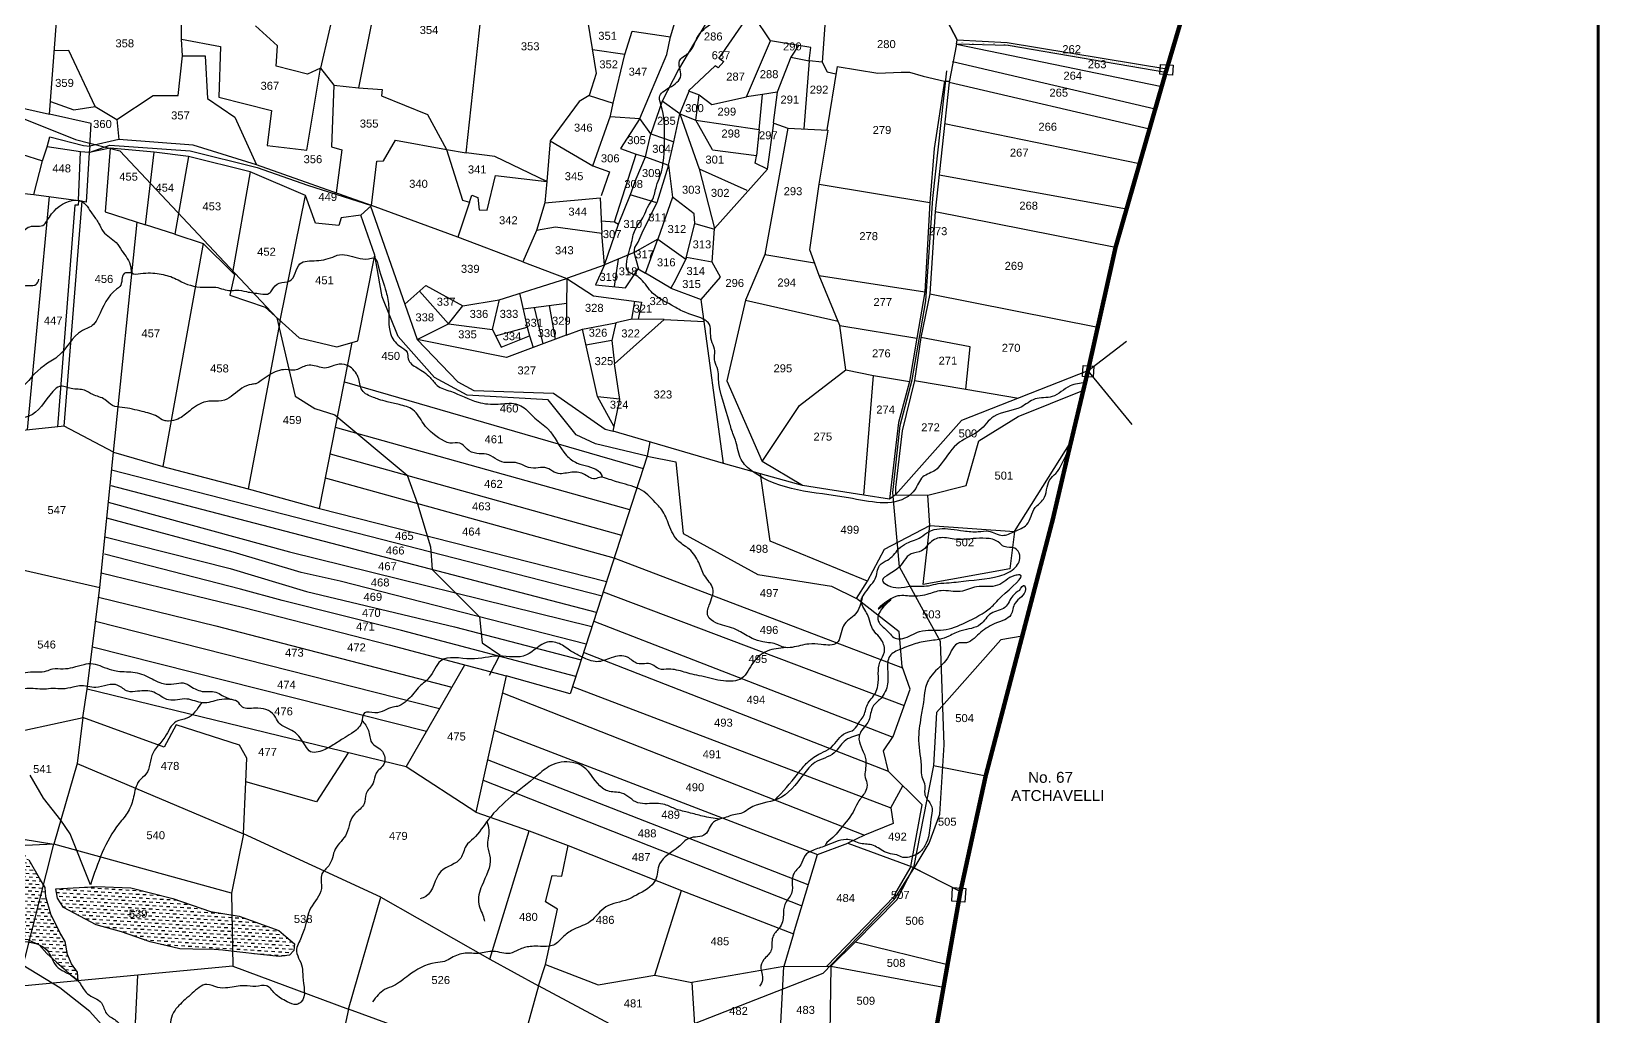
# Model space of a CAD drawing. Header units: millimetres. Extents: x 201998 to 206429, y 1598826 to 1606077.
# Drawn here: x 203587 to 206428, y 1601243 to 1603028 of the extents above; entities that cross this region are included whole.
import ezdxf

# ---------------------------------------------------------------- set-up
doc = ezdxf.new("R2010")
doc.units = ezdxf.units.MM
for name, color, linetype in [('PLOTS', 7, 'Continuous'), ('PLOTS NO', 7, 'Continuous'), ('ROADS', 1, 'Continuous'), ('STREAMS', 4, 'Continuous'), ('TANKS', 4, 'Continuous'), ('TEXT', 1, 'Continuous'), ('VILLAGE BOUNDARY STONES', 1, 'Continuous'), ('VILLAGE BOUNDRY', 5, 'Continuous')]:
    doc.layers.add(name, color=color, linetype=linetype)
doc.styles.get("Standard").update_dxf_attribs({"font": 'arial.ttf'})

msp = doc.modelspace()

# ---------------------------------------------------------------- hatches: boundary and pattern name
at = {"layer": 'TANKS'}
h = msp.add_hatch(dxfattribs=at)
h.set_pattern_fill('DASH', color=256, scale=1.9816, angle=-3.6104)
h.set_pattern_definition([(356.38964, (193844.571, 1595630.348), (6.67528, 5.8829062), [6.2915795, -6.2915795])])
h.paths.add_polyline_path([(203671.2, 1601308.3), (203670.3, 1601323.9), (203659.4, 1601338.8), (203652.2, 1601355.7), (203648, 1601379.6), (203638.3, 1601395.7), (203621.8, 1601428.7), (203612.7, 1601460.1), (203611.6, 1601477.2), (203601.3, 1601494), (203582.4, 1601526.9), (203565.3, 1601550.1), (203540.9, 1601561), (203503.1, 1601559.4), (203475.3, 1601548.9), (203433.2, 1601517), (203399.6, 1601475.7), (203383.5, 1601433.9), (203371.8, 1601403.5), (203365.8, 1601388), (203371.4, 1601383.9), (203375, 1601381.3), (203390.7, 1601390.7), (203406.8, 1601396.8), (203426.7, 1601399.9), (203455.4, 1601398), (203477.2, 1601391.8), (203512.8, 1601391.5), (203530.5, 1601385.5), (203535.3, 1601376.2), (203555.3, 1601380.7), (203580.7, 1601382.2), (203600.9, 1601373.4), (203614.8, 1601357.7), (203632.4, 1601342.1), (203646, 1601330), (203657.4, 1601319.1)])
h.paths.add_polyline_path([(203630.9, 1601474.7), (203704.8, 1601478.9), (203766.8, 1601476.3), (203842.7, 1601457.5), (203911.5, 1601434), (203963.3, 1601425.3), (204034.9, 1601399.5), (204047.6, 1601388.5), (204063.3, 1601375), (204062.3, 1601363.3), (204054.5, 1601354.4), (204035.9, 1601352.1), (204001.7, 1601355.9), (203958.9, 1601360.6), (203933.6, 1601363.4), (203918.1, 1601365.1), (203879.5, 1601365.7), (203855.4, 1601366.1), (203802.2, 1601378.9), (203750.1, 1601396.9), (203703.9, 1601409.8), (203644.8, 1601441.1), (203634.3, 1601457.9)])

# ---------------------------------------------------------------- linework, layer by layer
at = {"color": 5, "const_width": 5.6}
msp.add_lwpolyline([(202000.9, 1605698.7), (206425.5, 1605698.7), (206425.5, 1598829.6), (202000.9, 1598829.6)], close=True, dxfattribs=at)
at = {"layer": 'PLOTS'}
for points in [[(205264.4, 1603012.7), (205246, 1603046.9), (205249.9, 1603163.8), (205300.4, 1603289.5), (205316.7, 1603362.1), (205350.4, 1603472.2), (205387.3, 1603542.5), (205487.5, 1603666.7), (205525.4, 1603779.2), (205571.4, 1603886.8), (205615, 1603988.9), (205695.4, 1604121), (205719.7, 1604169.5), (205727.2, 1604228.6), (205704.4, 1604235.2), (205708.8, 1604265.3), (205721.8, 1604263.4), (205739.8, 1604365.5)], [(204171.2, 1603222.9), (204110.3, 1602961.1), (204087.1, 1602950.5), (204030.1, 1602964.8), (204032.9, 1603001.8), (203992.5, 1603038)], [(204235.5, 1603206.1), (204179.4, 1602925.6)], [(204572.5, 1603170.6), (204604.3, 1603161.4), (204680.1, 1603139.3), (204725.8, 1603124.2), (204770.7, 1603109.7), (204818.7, 1603098.7), (204869.4, 1603082.6), (204913.4, 1603071), (204922.3, 1603090.9), (205028, 1603073), (205047.8, 1603071.4), (205099.7, 1603051), (205246, 1603046.9), (205264.4, 1603012.7), (205354.5, 1603007.9), (205644.1, 1602960.4)], [(204110.3, 1602961.1), (204135, 1602930.6), (204179.4, 1602925.6), (204222.1, 1602922.4), (204221.3, 1602911.1), (204304.2, 1602877.4), (204339.1, 1602813.8), (204374.3, 1602807.8), (204413.8, 1603169.6)], [(204576.2, 1603160.4), (204610.3, 1602951.7), (204597.4, 1602912.1), (204579, 1602901), (204526.7, 1602829.5), (204520.5, 1602756), (204426.7, 1602801.6), (204374.3, 1602807.8)], [(203741.8, 1602868.4), (203807.4, 1602911.7), (203852.8, 1602911.6), (203860.4, 1602983.8), (203858.5, 1603014.1), (203858.3, 1603072.4), (203662.2, 1603119.9), (203651.8, 1603040.5), (203632.5, 1603045)], [(203364.9, 1603062.7), (203391.8, 1602990.7), (203447.6, 1602934.3), (203492.5, 1602906.1), (203619.5, 1602878), (203632.5, 1603045), (203586.3, 1603097.4), (203498.4, 1603112.1), (203485.9, 1603065.4), (203423.7, 1603062.9), (203391.8, 1602990.7)], [(204834, 1603086), (204776.8, 1602988.4), (204759.5, 1602959), (204729.9, 1602901.3), (204709, 1602842.6), (204689.3, 1602870.4), (204654.3, 1602815.7), (204682.8, 1602805.4), (204699.4, 1602801), (204709, 1602842.6), (204734, 1602833.7), (204750.6, 1602827.7), (204761.8, 1602878.7), (204729.9, 1602901.3)], [(204662, 1602986.2), (204675.5, 1603028.6), (204745, 1603018), (204769, 1603099.2)], [(204890.3, 1603063.6), (204832.5, 1602979.3), (204841.4, 1602973.2), (204831.3, 1602962.1), (204825.4, 1602965.3), (204777.1, 1602920.4), (204796.8, 1602912.9), (204819.9, 1602895.6), (204882.5, 1602909.6), (204926, 1603010.9)], [(205026, 1603064.6), (205019.7, 1602972), (204996.1, 1602974.9), (204999, 1602998.5), (204926, 1603010.9), (204895.3, 1603056.9), (204896.7, 1603061.9)], [(203858.5, 1603014.1), (203929.2, 1603000.3), (203926.2, 1602908.5), (204021.8, 1602884.7), (204013.9, 1602821.2)], [(204635.5, 1602873.6), (204689.3, 1602870.4), (204738, 1602985.8), (204745, 1603018)], [(204976.8, 1603002.3), (204962.5, 1602981.1), (204996.1, 1602974.9)], [(205263, 1603004.8), (205249.8, 1602936), (205224, 1602701.8), (205214.7, 1602552.6), (205198.1, 1602473.2), (205186.6, 1602395.7), (205164.7, 1602304.7), (205152.7, 1602201.6), (205152.7, 1602188.3), (205211, 1602187.7), (205280.4, 1602205.1), (205303.2, 1602286), (205374.4, 1602330.1), (205491.6, 1602377.6)], [(205642.1, 1602953.6), (205356.4, 1603002.5), (205263, 1603004.8), (205264.4, 1603012.7)], [(205263, 1603004.8), (205634.7, 1602928.1)], [(203702.2, 1602892), (203654.6, 1602993.6), (203628.5, 1602993)], [(203860.4, 1602983.8), (203901.3, 1602983.9), (203906, 1602906.4), (203955.5, 1602872.5), (203994.5, 1602786)], [(204597.4, 1602912.1), (204640.7, 1602898), (204662, 1602986.2), (204603.4, 1602994.3)], [(204962.5, 1602981.1), (204937.8, 1602917.7), (204911.7, 1602913.7), (204882.5, 1602909.6)], [(204996.1, 1602974.9), (204986.2, 1602851.4)], [(205019.7, 1602972), (205028.5, 1602954.5), (205044.5, 1602950.8)], [(205623, 1602887.2), (205255.8, 1602972.7)], [(203288.6, 1602945.8), (203368.5, 1602919.8), (203422.7, 1602877.9), (203491.9, 1602829.8), (203606.9, 1602793.2), (203615, 1602818.7), (203620.3, 1602836.8), (203680.9, 1602821.2), (203692.5, 1602820.2), (203691.5, 1602808.6), (203675.4, 1602810), (203615, 1602818.7)], [(204013.9, 1602821.2), (204085.6, 1602812.9), (204110.3, 1602961.1)], [(205046.5, 1602964.3), (205027.7, 1602849.4)], [(205046.5, 1602964.3), (205120.6, 1602952.1), (205162.5, 1602953.9), (205177.7, 1602954.3), (205202.8, 1602947), (205241.1, 1602937.8), (205250.1, 1602937.5)], [(204135, 1602930.6), (204130.4, 1602819.1), (204149.3, 1602813.4), (204138.8, 1602735.4)], [(204761.8, 1602878.7), (204778.7, 1602919.8)], [(204937.8, 1602917.7), (204930.5, 1602862.3)], [(205241.1, 1602937.8), (205222.4, 1602816.1), (205214.6, 1602718)], [(205249.8, 1602936), (205612.7, 1602851.4)], [(203621.3, 1602901), (203663.6, 1602885.7), (203702.2, 1602892), (203741.8, 1602868.4), (203745.1, 1602832.4)], [(204526.7, 1602829.5), (204603.8, 1602784.2), (204636, 1602874.9), (204640.7, 1602898)], [(204761.8, 1602878.7), (204790.6, 1602866.9), (204796.8, 1602912.9)], [(204905.1, 1602850.4), (204911.7, 1602913.7)], [(203692.8, 1602820.3), (203695.1, 1602861.4), (203619.5, 1602878)], [(204761.8, 1602878.7), (204796.6, 1602779.2), (204824.5, 1602671)], [(204790.6, 1602866.9), (204905.1, 1602850.4)], [(204820.6, 1602813.6), (204790.6, 1602866.9)], [(204984, 1602205.5), (204907.7, 1602226.8), (204840.9, 1602245.5), (204800.1, 1602542.1), (204835.2, 1602582.7), (204820.2, 1602610.2), (204824.5, 1602671), (204920.2, 1602778.1), (204931.7, 1602861.9), (204957.5, 1602852.8), (205030, 1602849.3), (205013.8, 1602751.2)], [(205241.5, 1602861.2), (205594.7, 1602788.5)], [(204108.7, 1602163.6), (204167.7, 1602464.3), (204178.2, 1602467.5), (204209, 1602622.3), (204183.7, 1602695.1), (204202.8, 1602712.8), (203994.5, 1602786), (203879.7, 1602821.7), (203745.1, 1602832.4), (203692.5, 1602820.2)], [(204202.8, 1602712.8), (204212.7, 1602793.1), (204224.6, 1602793.7), (204246.7, 1602830.8), (204339.1, 1602813.8)], [(204905.3, 1602850.4), (204900.5, 1602803.2)], [(204957.5, 1602852.8), (204915.8, 1602623.7), (205005.9, 1602608.9)], [(203591, 1602732.5), (203672, 1602721.5), (203675.4, 1602810)], [(203691.5, 1602808.6), (203686.1, 1602718.8), (203671.3, 1602721.6)], [(203691.5, 1602808.6), (203729.1, 1602821.9), (203874.3, 1602811.4), (203995.6, 1602781.4), (204086.8, 1602749.3), (204202.8, 1602712.8)], [(204183.7, 1602695.1), (204148, 1602690.2), (204143.9, 1602676.5), (204101.2, 1602680.6), (204083.2, 1602730.7), (203983.3, 1602773.7), (203871.3, 1602801.6), (203809.1, 1602809), (203729.6, 1602816.4), (203691.5, 1602808.6)], [(203729.6, 1602816.4), (203720.4, 1602700.8), (203793.2, 1602677.8), (203809.1, 1602809)], [(203871.3, 1602801.6), (203846.9, 1602660.5), (203793.2, 1602677.8)], [(204339.1, 1602813.8), (204367.8, 1602722.1), (204380.3, 1602718.4), (204359.6, 1602655.2), (204202.8, 1602712.8)], [(204619.1, 1602684.6), (204643.5, 1602682.9), (204682.8, 1602805.4)], [(204643.5, 1602682.9), (204650.6, 1602678.5), (204672.1, 1602732.7), (204682.6, 1602760.6), (204699.4, 1602801)], [(204699.4, 1602801), (204740.9, 1602785.4), (204750.6, 1602827.7)], [(204820.6, 1602813.6), (204900.5, 1602803.2)], [(204920.2, 1602778.1), (204898.1, 1602789.3), (204900.9, 1602805.2)], [(204898.4, 1602803.5), (204898.4, 1602803.2)], [(203463, 1602716.1), (203476.6, 1602717.3), (203544.4, 1602737.2), (203591, 1602732.5), (203606.9, 1602793.2)], [(203983.3, 1602773.7), (203951.1, 1602591.5), (203897.9, 1602644)], [(204603.8, 1602784.2), (204634.4, 1602773.4), (204619, 1602729.9)], [(204740.9, 1602785.4), (204719.8, 1602717.2), (204671.9, 1602732.1)], [(204740.9, 1602785.4), (204748.1, 1602727.6), (204721.9, 1602651.8), (204772.7, 1602615.3), (204788.7, 1602679.9), (204787.8, 1602697.4), (204748.1, 1602727.6)], [(204796.6, 1602779.2), (204882.9, 1602740.4)], [(204520.5, 1602756), (204517.3, 1602717.5), (204502.2, 1602667.1), (204477.2, 1602610.6), (204359.6, 1602655.2)], [(204380.3, 1602718.4), (204384.7, 1602731.2), (204395.8, 1602727.3), (204397.8, 1602704.8), (204412.6, 1602704), (204427.9, 1602766.8), (204520.5, 1602756)], [(205014.4, 1602585.6), (204997.3, 1602632.1), (205013.9, 1602751.1), (205214.6, 1602718), (205205.6, 1602556)], [(205231.3, 1602768.1), (205571.1, 1602706.3)], [(203579.9, 1602306), (203619.6, 1602728.6)], [(203672, 1602721.5), (203671.3, 1602713), (203665.5, 1602712.9), (203634, 1602311.7)], [(203646, 1602313), (203678.7, 1602720.2)], [(204037.3, 1602504.1), (204083.2, 1602730.7)], [(204517.3, 1602717.5), (204617.1, 1602726.2), (204620.2, 1602662.1)], [(204745.1, 1602563.1), (204699.5, 1602590.1), (204721.9, 1602651.8), (204678.8, 1602627.4), (204679.9, 1602636.4), (204686.1, 1602646.3), (204693.3, 1602663.2), (204719.8, 1602717.2)], [(204200.9, 1602711.1), (204263.4, 1602533.6), (204285.5, 1602469.7), (204359.1, 1602393.2), (204388.3, 1602377.7), (204532.7, 1602372.4), (204626.2, 1602307.7), (204640.6, 1602303.5)], [(205224, 1602701.8), (205551.2, 1602636.9)], [(203735.3, 1602266), (203778.2, 1602682.5)], [(203846.9, 1602660.5), (203897.9, 1602644), (203824.7, 1602239.7)], [(204477.2, 1602610.6), (204556.6, 1602580.5), (204558.8, 1602581.4), (204625.2, 1602604.9), (204620.2, 1602662.1), (204536.1, 1602673.3), (204502.2, 1602667.1)], [(204678.8, 1602627.4), (204625.2, 1602604.9), (204650.6, 1602678.5)], [(204788.7, 1602679.9), (204824.4, 1602669.5)], [(204702.2, 1602258.3), (204608.6, 1602280.7), (204573.6, 1602297.3), (204522.9, 1602360.5), (204376.3, 1602369.1), (204316.9, 1602400.9), (204251.3, 1602475.2), (204222.1, 1602547.2), (204217.9, 1602570.9), (204209, 1602622.3)], [(204625.2, 1602604.9), (204608.6, 1602569.1), (204663.1, 1602563.4), (204686.2, 1602597.8), (204699.5, 1602590.1)], [(204650.2, 1602615.4), (204642.4, 1602565.6)], [(204687.3, 1602597.2), (204678.8, 1602627.4)], [(204820.2, 1602610.2), (204773.5, 1602618.4), (204753.8, 1602577.8), (204745.1, 1602563.1), (204800.1, 1602542.1)], [(204916.1, 1602625.2), (204880.8, 1602541.2), (205048.5, 1602502.8)], [(203951.1, 1602591.5), (203954.5, 1602587.5), (203946.1, 1602550.1), (204010.2, 1602528.7), (204071.7, 1602472.8), (204139.9, 1602456.7), (204167.7, 1602464.3)], [(204263.4, 1602533.6), (204301.5, 1602567.9), (204368.4, 1602530.7), (204434, 1602541.8), (204556.6, 1602580.5)], [(204556.6, 1602580.5), (204555.4, 1602477.8), (204585, 1602488.6)], [(204556.6, 1602580.5), (204605.3, 1602549.1), (204691.9, 1602537.3), (204686.4, 1602506.4)], [(205051.5, 1602495.4), (205014.4, 1602585.6), (205205.6, 1602556), (205190.8, 1602472.2)], [(204289.9, 1602557.5), (204342.5, 1602498.5)], [(204471.2, 1602553.6), (204485.3, 1602492.4)], [(205214.7, 1602552.6), (205518.9, 1602492.2)], [(204285.5, 1602469.7), (204342.5, 1602498.5), (204368.4, 1602530.7)], [(204342.5, 1602498.5), (204422.4, 1602487.7), (204435.1, 1602542.2)], [(204477.7, 1602525.3), (204556.6, 1602535.9)], [(204497.7, 1602528), (204513.7, 1602462.2)], [(204524.9, 1602531.6), (204535.9, 1602470.5)], [(204674.8, 1602506.5), (204680.1, 1602538.9)], [(204880.8, 1602541.2), (204847.1, 1602395.1), (204910.9, 1602248.9)], [(204037.3, 1602504.1), (203979.7, 1602199.5)], [(204427.8, 1602476.5), (204485.3, 1602492.4), (204489.3, 1602476.2)], [(204612.7, 1602366.3), (204585, 1602488.6), (204645.5, 1602499.8)], [(204733.3, 1602505.9), (204674.8, 1602506.5), (204645.5, 1602499.8), (204638.7, 1602467.8), (204643.5, 1602425.5)], [(204840.9, 1602245.5), (204640.6, 1602303.5), (204652.9, 1602361.2), (204643.5, 1602425.5), (204733.3, 1602505.9), (204805.6, 1602502.2)], [(205062.3, 1602415.1), (205051.5, 1602495.4), (205190.8, 1602472.2), (205177.9, 1602393.6)], [(204422.4, 1602487.7), (204437.8, 1602455.8), (204489.3, 1602476.2), (204496.1, 1602455.6), (204447.5, 1602437.5), (204285.5, 1602469.7)], [(204555.4, 1602477.8), (204496.1, 1602455.6)], [(204638.7, 1602467.8), (204591.5, 1602459.7)], [(205279.8, 1602379.8), (205287.6, 1602456.6), (205198.1, 1602473.2)], [(205141.7, 1602180.4), (205094.8, 1602187.8), (204984, 1602205.5), (204910.9, 1602248.9), (204978.2, 1602350.5), (205062.3, 1602415.1), (205112.6, 1602404.7), (205177.9, 1602393.6), (205157.6, 1602319.7), (205141.7, 1602180.4)], [(205094.8, 1602187.8), (205112.6, 1602404.7)], [(205501.1, 1602412.9), (205272, 1602322.9), (205152.7, 1602188.3)], [(204153.8, 1602393.1), (204695.1, 1602236.3)], [(205186.6, 1602395.7), (205279.8, 1602379.8), (205375.3, 1602363.5)], [(204392.2, 1601613.4), (204265.5, 1601695.5), (203687.6, 1601836.3), (203710.5, 1602020.4), (203735.3, 1602266), (203646, 1602313), (203314.1, 1602277.8), (203130.3, 1602301), (203158.1, 1602365.7), (203102.9, 1602358.1), (203099.8, 1602341.2), (202745.3, 1602371.7), (202665.7, 1602363.7), (202571.9, 1602268.6), (202561.7, 1602227.7), (202631.4, 1602113.3), (202621.4, 1601990.2), (202563, 1601989.3)], [(204642.4, 1602311.9), (204612.7, 1602366.3), (204652.8, 1602362.2)], [(204670.8, 1602161.3), (204137.6, 1602310.6)], [(203735.3, 1602266), (203824.7, 1602239.7), (203979.7, 1602199.5), (204108.7, 1602163.6), (204628.8, 1602031.5)], [(204128.2, 1602262.9), (204656, 1602115.4)], [(204707.3, 1602284.2), (204702.2, 1602258.3), (204754.3, 1602248.4), (204767.7, 1602118.3), (204902.8, 1602044.3), (205036.7, 1602022.8), (205081.8, 1602000.8), (205101.7, 1602032.3), (204925.2, 1602104.4), (204907.7, 1602226.8)], [(205214.4, 1602133.2), (205368.2, 1602122.1), (205470.6, 1602285.2)], [(203732.1, 1602233.9), (204620.7, 1602005.6)], [(204702.2, 1602258.3), (204563, 1601827.7), (204447, 1601860.6), (204392.2, 1601613.4), (204488.6, 1601579.7), (204559.5, 1601553.1), (204764.9, 1601471.7), (204967.4, 1601393.3), (205011, 1601536.7), (205065.8, 1601557.8), (205182.4, 1601514.6), (205270.1, 1601469.7)], [(204610.6, 1601975.2), (203731, 1602205)], [(204642.4, 1602073.5), (204119.6, 1602218.8)], [(205101.7, 1602032.3), (205132.3, 1602089.8), (205214.4, 1602133.2), (205211, 1602187.7)], [(205152.7, 1602188.3), (205141.7, 1602180.4)], [(203726.1, 1602175), (204054.4, 1602085.3), (204602.4, 1601949.8)], [(204592.1, 1601918), (204146.1, 1602031.8), (204075.7, 1602047.5), (203952.6, 1602084.6), (203723.2, 1602146.1)], [(205368.2, 1602122.1), (205359.4, 1602054.7), (205202.6, 1602026.1), (205214.4, 1602133.2)], [(203719.8, 1602112.4), (203947.1, 1602054.9), (204085.3, 1602013.3), (204353.6, 1601949.5), (204583, 1601889.8)], [(204573.3, 1601859.6), (204257.2, 1601942.6), (204041, 1601997), (203965.4, 1602017.8), (203719.1, 1602081)], [(205165.6, 1601874.7), (204642.4, 1602073.5)], [(203533.5, 1602061.3), (203710.5, 1602020.4)], [(203713.2, 1602047.3), (203971.5, 1601984.4), (204235.2, 1601916.5), (204447, 1601860.6)], [(204622.8, 1602012.9), (205168.2, 1601806.6)], [(203708.4, 1602003.3), (203920.8, 1601951.1), (204348.8, 1601840.2)], [(205270.1, 1601469.7), (205180.5, 1601515.3), (205200.7, 1601626.9), (205139.6, 1601687.1), (205130.9, 1601725), (205148.4, 1601750.6), (205178.9, 1601836.5), (205164.7, 1601877.4), (205158.8, 1601940.1), (205081.8, 1602000.8)], [(204326.3, 1601801), (203702.9, 1601958.9)], [(204605.6, 1601959.6), (205147.7, 1601749.6)], [(205382, 1601932.3), (205343.3, 1601926), (205226.5, 1601794), (205221.3, 1601698), (205185.3, 1601513.2)], [(203697.2, 1601913), (204302.7, 1601760.1)], [(205139.6, 1601687.1), (204587.2, 1601902.7)], [(204265.5, 1601695.5), (204372, 1601880.4)], [(204160.9, 1601720.9), (204103.3, 1601632.2), (203975.3, 1601668.5), (203977.1, 1601711.6), (203963.7, 1601734.8), (203849, 1601771.9), (203827.5, 1601731.2), (203679.9, 1601784.9), (203687.6, 1601836.3)], [(204567.3, 1601841.2), (205143.9, 1601621.5), (205148.2, 1601592.9), (205096.1, 1601572)], [(204440.1, 1601829.7), (205096.1, 1601572), (205065.8, 1601557.8)], [(203679.9, 1601784.9), (203669.9, 1601702), (203627.5, 1601555.5), (203458.2, 1601548.1), (203512.1, 1601574.4), (203627.5, 1601555.5)], [(203476.8, 1601758.9), (203518.8, 1601750.2), (203680.6, 1601785.1)], [(204425.2, 1601762.4), (205011, 1601536.7)], [(203669.9, 1601702), (203971, 1601574.3), (203975.3, 1601668.5)], [(204994.4, 1601482), (204413.3, 1601708.6)], [(205221.3, 1601698), (205315.9, 1601679.7)], [(204405.2, 1601671.9), (204982.8, 1601443.9)], [(205143.9, 1601621.5), (205165.6, 1601661.5)], [(204220, 1601459.4), (204417.3, 1601347.6), (204488.6, 1601579.7)], [(203951.5, 1601334.5), (203562.1, 1601298.1), (203627.5, 1601555.5)], [(203971, 1601574.3), (203949.3, 1601467.2), (203627.5, 1601555.5)], [(203949.3, 1601467.2), (203951.5, 1601334.5), (204161.2, 1601256.8), (204220, 1601459.4), (203971, 1601574.3)], [(204417.3, 1601347.6), (204505.7, 1601299.3), (204518.2, 1601337.7), (204540.1, 1601437.7), (204518.5, 1601451), (204530.3, 1601498.8), (204547.9, 1601497.8), (204559.5, 1601553.1)], [(205180.5, 1601515.3), (205153.2, 1601468.5), (205150, 1601461.1), (205028.3, 1601334.6)], [(205079.2, 1601378.4), (205154.9, 1601454.6), (205185.3, 1601513.2)], [(204518.2, 1601337.7), (204613.5, 1601300.6), (204716.2, 1601318.6), (204764.9, 1601471.7)], [(204967.4, 1601393.3), (204950.1, 1601333.8), (205035.4, 1601334.7), (205239.5, 1601296.8)], [(205246.7, 1601337.3), (205079.2, 1601378.4), (205035.4, 1601334.7)], [(204950.1, 1601333.8), (204783.2, 1601304.9)], [(204941.7, 1601174.1), (204950.1, 1601333.8)], [(205035.4, 1601334.7), (205033.1, 1601172.7), (205018.2, 1601013.7), (205187.4, 1600989.8)], [(203778.9, 1601318.3), (203760.1, 1600932.8)], [(204505.7, 1601299.3), (204463.5, 1601146.4), (204161.2, 1601256.8)], [(204716.2, 1601318.6), (204783.2, 1601304.9), (204791.4, 1601181.2), (204722.5, 1601183.1), (204505.7, 1601299.3)], [(204161.2, 1601256.8), (204121.8, 1601074.1), (204405.6, 1600984.9), (204434.6, 1601070.9), (204440.5, 1601072.4), (204463.5, 1601146.4)]]:
    msp.add_lwpolyline(points, dxfattribs=at)
at = {"layer": 'ROADS'}
for points in [[(203408, 1603331.1), (203393.2, 1603205.1), (203384.8, 1603142.8), (203358.1, 1603084.6), (203395.5, 1602999.1), (203516.8, 1602891.7), (203666.5, 1602832.3), (203747, 1602811.3), (204031.6, 1602509.2), (204064.9, 1602366.9), (204100.3, 1602344.7), (204136.5, 1602333.6), (204267.5, 1602224), (204286.5, 1602172.4), (204310.1, 1602094), (204312.7, 1602053), (204398.6, 1601967.4), (204403.5, 1601920.6), (204435.3, 1601898.6), (204416, 1601861.3)], [(204788.1, 1601231.1), (205021.4, 1601322.3), (205150.1, 1601455.4), (205189.7, 1601518.3), (205213.7, 1601557.2), (205232.5, 1601610), (205240.4, 1601735.5), (205234.2, 1601923), (205199.8, 1601984.9), (205159.6, 1602058.2), (205147.6, 1602192.7), (205161.1, 1602313.9), (205182.6, 1602396.5), (205207.6, 1602539.6), (205220.3, 1602725.3), (205245.5, 1602956.7)], [(203802.1, 1601130.7), (203692.5, 1601252.7), (203638.4, 1601295.5), (203571.8, 1601336), (203530.8, 1601363.5), (203504.3, 1601379.2), (203387.3, 1601483.8), (203327.7, 1601542.7), (203222.2, 1601665.7), (203076.3, 1601822.3), (203023.7, 1601889.3), (202977.2, 1601920), (202908.7, 1601958), (202879.7, 1601987.6), (202853.6, 1602017.8), (202797.2, 1602071.7), (202756.8, 1602098.6), (202748.8, 1602111.2), (202685.3, 1602332.5)], [(203693.6, 1601482.3), (203657.2, 1601574.3), (203640.1, 1601599), (203608.8, 1601638.8), (203584.5, 1601680.6)]]:
    msp.add_lwpolyline(points, dxfattribs=at)
at = {"layer": 'ROADS', "const_width": 0.1}
msp.add_lwpolyline([(205258.3, 1603007.7), (205353.3, 1603004.7), (205498, 1602980.7), (205643, 1602956.8)], dxfattribs=at)
at = {"layer": 'STREAMS'}
for points in [[(205496.1, 1602391.8), (205468.9, 1602385.7), (205436.4, 1602366.4), (205405.4, 1602362.1), (205379.9, 1602347.5), (205330.7, 1602330.6), (205304.3, 1602304.9), (205268.4, 1602283.7), (205235.2, 1602244.4), (205224.9, 1602233.4), (205202, 1602220.8), (205187, 1602197), (205175.2, 1602185.7), (205067.4, 1602182.9), (204893.4, 1602230.8), (204872.7, 1602252.3), (204863.3, 1602284.8), (204854.8, 1602308), (204851.7, 1602319.6), (204831.7, 1602400.6), (204830.4, 1602415), (204824.9, 1602430.5), (204824.5, 1602452.4), (204818.8, 1602468.1), (204813.1, 1602500.4), (204805, 1602506.3), (204762.4, 1602523), (204751.7, 1602529.3), (204712.4, 1602553.9), (204690.9, 1602579.2), (204679.1, 1602587.1), (204671.5, 1602590.2), (204673.3, 1602641.6), (204680.7, 1602668.6), (204696.6, 1602693.7), (204703.3, 1602709.2), (204712.6, 1602724.2), (204719.3, 1602747.8), (204725.7, 1602765.1), (204734, 1602833.7), (204727.5, 1602894.7), (204724.8, 1602908.7), (204742.6, 1602926.1), (204763.5, 1602947.9), (204760.9, 1602974.7), (204776.8, 1602988.4), (204798.1, 1603024.7), (204827.1, 1603051.3), (204834, 1603070.7), (204855.4, 1603131.8), (204882.6, 1603182.1), (204923.6, 1603242.8), (204930.1, 1603255.8), (204976.9, 1603299.4), (205010.6, 1603306.8), (205052.6, 1603305.4), (205087, 1603301.9), (205145.2, 1603314), (205168.8, 1603330.4), (205206.8, 1603362.3), (205222.2, 1603380.8), (205232.8, 1603427), (205244.1, 1603447.6), (205252.7, 1603470), (205262.4, 1603479.4), (205266.3, 1603498), (205281.7, 1603546.4), (205310.9, 1603576.5), (205335.7, 1603625.3), (205344.3, 1603653.8), (205365, 1603686.4), (205376.7, 1603719.3), (205391.1, 1603743.9), (205394.9, 1603763.1), (205408.9, 1603806.1), (205407.7, 1603822.3), (205414.8, 1603839), (205409.5, 1603876), (205406.6, 1603893.6), (205412.4, 1603905.9), (205423.1, 1603935.9), (205440, 1603952.8), (205460.9, 1603986.4), (205495.3, 1604054.1), (205507.8, 1604067.7), (205524.3, 1604105.4), (205549.5, 1604128.8), (205562.6, 1604167.2), (205584.1, 1604190.2), (205594.7, 1604220.1), (205614.3, 1604270.7)], [(202807.8, 1602502.8), (202826.5, 1602498.6), (202846.6, 1602502.1), (202869, 1602496.3), (202892.9, 1602498.9), (202911.6, 1602495.2), (202925.2, 1602496.9), (202958.4, 1602517.6), (202980.8, 1602520.7), (203000.6, 1602524.9), (203019.2, 1602535.4), (203035.2, 1602541.6), (203052.9, 1602559.2), (203065.6, 1602563.5), (203085.3, 1602566.8), (203123.2, 1602565.9), (203159.6, 1602596.1), (203168.2, 1602631), (203173.8, 1602655.7), (203192.3, 1602668.8), (203206, 1602671.4), (203229.8, 1602663.6), (203248.2, 1602663.8), (203268.3, 1602657), (203280.3, 1602652.1), (203295.6, 1602650.6), (203316.1, 1602648.5), (203357.2, 1602637.8), (203361.4, 1602625.9), (203376, 1602610.1), (203406.6, 1602611.8), (203421.1, 1602608.1), (203439.9, 1602611.8), (203445.7, 1602610.7), (203486.1, 1602619.9), (203504.9, 1602631), (203537.9, 1602638.5), (203558.5, 1602657.4), (203573.4, 1602668), (203583.8, 1602674.2), (203610.1, 1602678.1), (203615.6, 1602685.8), (203655.6, 1602720.2), (203676, 1602720.7), (203696.9, 1602697.4), (203708.6, 1602680.7), (203716.8, 1602665.2), (203740.3, 1602645.4), (203750.7, 1602630.7), (203766.7, 1602600.7), (203768.8, 1602590.4), (203784.7, 1602589.3), (203818.5, 1602588.7), (203845.8, 1602581), (203858.9, 1602574.2), (203903.9, 1602564.4), (203921.1, 1602564.4), (203948, 1602558.4), (203957.6, 1602559.4), (203976.6, 1602556.5), (204001.7, 1602552.6), (204017.8, 1602553.7), (204023, 1602559.9), (204035.6, 1602572.1), (204055, 1602575.9), (204073.2, 1602606.7), (204103.1, 1602612.7), (204136.6, 1602620.7), (204140.6, 1602622.3), (204177.6, 1602617.7), (204197.3, 1602616.1), (204208, 1602617.4), (204215.9, 1602600.7), (204229.5, 1602556.2), (204234.1, 1602527.7), (204237.5, 1602480.6), (204253.7, 1602458.1), (204267.4, 1602446.7), (204269.4, 1602434.7), (204285.6, 1602418.5), (204309.2, 1602401), (204321.9, 1602386.6), (204346.1, 1602376), (204396, 1602356.4), (204432.4, 1602352.7), (204464.4, 1602353.2), (204476.3, 1602348.1), (204499.1, 1602327.3), (204522.7, 1602308), (204556.2, 1602260), (204575.4, 1602246.1), (204613.7, 1602231.7), (204621.1, 1602220.2), (204621.1, 1602219.6)], [(205092.1, 1602002.7), (205080.2, 1601972.8), (205058, 1601951), (205046.3, 1601920.1), (205018, 1601917.3), (204995.2, 1601918.2), (204965.2, 1601912.2), (204950.1, 1601912.4), (204939.1, 1601917), (204912.3, 1601922), (204892.6, 1601928.5), (204868.8, 1601941.7), (204859.4, 1601946.3), (204826.8, 1601956.7), (204812.7, 1601968.7), (204814.9, 1601988.8), (204821.3, 1602018.8), (204806.5, 1602042.1), (204795.9, 1602065.8), (204778.7, 1602089.9), (204759.9, 1602103.8), (204741.9, 1602134.2), (204728.9, 1602161.3), (204720.5, 1602171.1), (204692.2, 1602196.8), (204653.3, 1602210.3), (204627.2, 1602218.7), (204618.4, 1602220.3), (204608.1, 1602217.6), (204596.9, 1602220.6), (204586.4, 1602226.6), (204575.9, 1602229.4), (204550, 1602226.9), (204544.7, 1602226.4), (204517.2, 1602237.8), (204501, 1602236.7), (204482.8, 1602239.8), (204467.7, 1602246.1), (204451.7, 1602246.8), (204443.2, 1602247.1), (204411.3, 1602262.2), (204393.8, 1602263.3), (204376.1, 1602271.4), (204363.2, 1602282.2), (204345, 1602282.1), (204335.4, 1602285.5), (204297.3, 1602317.4), (204288.3, 1602331.1), (204278.1, 1602342.4), (204253.3, 1602351.9), (204231.2, 1602357.2), (204216.2, 1602361.4), (204206.8, 1602364.8), (204194.9, 1602370.1), (204185.8, 1602378), (204182, 1602389.8), (204178.8, 1602401.1), (204175.8, 1602407.6), (204154.1, 1602424.4), (204134.9, 1602422.8), (204121.2, 1602418.3), (204096.1, 1602422.9), (204083.5, 1602422), (204064, 1602414.3), (204047.7, 1602415.3), (204032.3, 1602412.6), (204003.2, 1602395.5), (203993.1, 1602389.7), (203985.7, 1602388.5), (203952.6, 1602369.8), (203936.6, 1602359.8), (203913.8, 1602358.2), (203902.9, 1602357.2), (203873.7, 1602340.7), (203852.3, 1602325.8), (203835.1, 1602322), (203827.1, 1602323.2), (203814.5, 1602330.3), (203787.3, 1602339.6), (203769.9, 1602343.6), (203751, 1602346.8), (203733.9, 1602350.2), (203720, 1602361.1), (203697.8, 1602370.1), (203682.9, 1602377.8), (203659, 1602380.9), (203637.6, 1602384.8), (203625.6, 1602375.8), (203582.2, 1602330.7), (203533.5, 1602328.9), (203488.7, 1602321.9), (203455.9, 1602326.3), (203426.7, 1602327.3), (203392.3, 1602342.8), (203366.8, 1602347.2), (203355.2, 1602355.8), (203332.8, 1602350.3), (203320.3, 1602345.8), (203286.7, 1602334.6), (203260.2, 1602330.3), (203235.3, 1602316.6), (203194.9, 1602301.5), (203181.6, 1602289), (203165.4, 1602286), (203151.9, 1602281.1), (203117.9, 1602273.3), (203096.8, 1602270.6), (203086.9, 1602274.1), (203051.1, 1602280), (203006.6, 1602300.3), (202971.2, 1602296.6), (202939, 1602271.9), (202927.2, 1602250.6), (202909.2, 1602243.7), (202889.7, 1602241.8), (202874.6, 1602235.5), (202857.4, 1602228.7), (202834.4, 1602232.9), (202819.5, 1602237.5), (202772.4, 1602246.3), (202758.2, 1602268.3), (202738.1, 1602278.4), (202732.3, 1602288.7), (202739.5, 1602309.8), (202740.6, 1602332), (202736.4, 1602354), (202727.7, 1602374.2), (202723.6, 1602383.3), (202719.9, 1602406.7), (202718.5, 1602433.7), (202741.9, 1602455.5), (202767.2, 1602470.4), (202791.2, 1602487.1), (202808, 1602503.1), (202819.1, 1602527.1), (202834.7, 1602545.4), (202843, 1602556), (202852.6, 1602577.6), (202859.9, 1602585.7), (202874.7, 1602584.9), (202886.6, 1602582.8), (202914.3, 1602587.6), (202933.5, 1602582.8), (202943.5, 1602582.7), (202958.9, 1602581), (202974.3, 1602576.5), (202981.8, 1602574.7), (203007.6, 1602577.9), (203025, 1602599.6), (203049.1, 1602615), (203064.4, 1602624.3), (203071.4, 1602631.7), (203077.5, 1602635.8)], [(203768.8, 1602590.4), (203754.6, 1602589.1), (203747.1, 1602565.8), (203741.2, 1602561.1), (203707.8, 1602510.2), (203699.2, 1602496.9), (203679.2, 1602486), (203633.7, 1602438.3), (203610.3, 1602423), (203564.8, 1602378.9), (203538.7, 1602363.4), (203505.2, 1602356.7), (203481.5, 1602351.4), (203455.5, 1602348), (203434.8, 1602348), (203413.3, 1602345.8), (203387.6, 1602343.4)], [(203407.5, 1602396.4), (203425, 1602405.8), (203449.5, 1602407.6), (203469.2, 1602433.4), (203489.2, 1602475.2), (203494.8, 1602496.6), (203509, 1602519.8), (203514.1, 1602544.8), (203525.8, 1602556.9), (203542.9, 1602560.8), (203556.8, 1602561.8), (203570.5, 1602566.4), (203581.8, 1602567.7), (203595.6, 1602570), (203600.5, 1602579)], [(204934.3, 1601635.6), (204974.6, 1601682.3), (204990.8, 1601701.9), (205013.7, 1601718.5), (205030.2, 1601727.2), (205036.2, 1601731.6), (205062, 1601756.9), (205077.1, 1601763.3), (205086.9, 1601777.2), (205093.6, 1601786.2), (205101.5, 1601808.6), (205116, 1601829.5), (205120.6, 1601842.9), (205124.1, 1601885.6), (205132.3, 1601904.2), (205127.2, 1601925), (205109.3, 1601948.8), (205104.2, 1601965.7), (205092.1, 1601989.2), (205090.3, 1601997.5), (205095.8, 1602008.3), (205105.9, 1602022.9), (205115.8, 1602036.1), (205123.6, 1602060.7), (205137.7, 1602070.2), (205148.7, 1602079.1), (205158.1, 1602090.6), (205172.7, 1602100.7), (205187, 1602106.5), (205198.3, 1602111.8), (205213.2, 1602122), (205252.6, 1602126.4), (205275.7, 1602123.2), (205302.4, 1602121.8), (205321, 1602122.7), (205346.2, 1602115.1), (205368.2, 1602122.1), (205390.3, 1602134.7), (205405.6, 1602165.3), (205420.5, 1602180.6), (205431.7, 1602215), (205443, 1602227.4), (205453.4, 1602243.4), (205470.6, 1602285.2), (205470.1, 1602284.4)], [(205376.9, 1602015.2), (205386, 1602024.2), (205387.8, 1602017.4), (205369, 1601992.3), (205361.4, 1601971.1), (205335.4, 1601956.5), (205307.1, 1601939.6), (205294.7, 1601928.5), (205280.8, 1601920.5), (205267.7, 1601920.1), (205246.7, 1601892.9), (205218.3, 1601862.1), (205205.9, 1601835.7), (205202.9, 1601812.6), (205198.6, 1601786.1), (205194.3, 1601743.7), (205199, 1601692.4), (205200.2, 1601677.7), (205204.9, 1601665.5), (205205.5, 1601646.6), (205207.2, 1601641.4), (205218.1, 1601623.5), (205217.5, 1601607.9), (205207.9, 1601557.2), (205196.4, 1601541.1), (205174.3, 1601531.8), (205165.5, 1601531.6), (205154.6, 1601536.2), (205139.5, 1601539.2), (205132.5, 1601542), (205109.4, 1601554.3), (205086.3, 1601557.6), (205075.1, 1601562.1), (205063.1, 1601564), (205025.4, 1601552.4), (205002.4, 1601544.5), (204988.5, 1601535), (204980.7, 1601518), (204967.4, 1601501.1), (204965.3, 1601487.8), (204963.9, 1601466.5), (204951.8, 1601446.3), (204949.2, 1601427.2), (204947.7, 1601415.1), (204941.4, 1601403.4), (204929.9, 1601387.4), (204926.8, 1601362.3), (204913.7, 1601346.6), (204908.5, 1601330), (204911.7, 1601309.7), (204906.1, 1601298.4)], [(205376.9, 1602015.2), (205365.2, 1602005.8), (205350.8, 1601984.5), (205325.7, 1601973.7), (205306.6, 1601953.9), (205271.7, 1601942.2), (205249, 1601932.6), (205231.3, 1601926.3), (205217.7, 1601924.7), (205202.3, 1601922.2), (205189.4, 1601919.2), (205161.8, 1601908.8), (205142, 1601896.2), (205138.2, 1601871.8), (205138.1, 1601846.1), (205125.6, 1601819.6), (205111.3, 1601804.6), (205103.9, 1601779.4), (205088.2, 1601756.4), (205086.5, 1601750.6), (205097.5, 1601713.3), (205098.3, 1601693), (205097, 1601680.2), (205100.6, 1601665.9), (205098.9, 1601652.6), (205086, 1601634.1), (205078.4, 1601618.8), (205052.4, 1601583), (205042.3, 1601571.2), (205028.3, 1601558.5), (205023.7, 1601551.8)], [(204953.6, 1601911.7), (204920.1, 1601905.4), (204895, 1601885.2), (204873.5, 1601855.9), (204840.6, 1601851.4), (204801.3, 1601859.8), (204783.9, 1601863.5), (204755.7, 1601871.1), (204741.7, 1601872.7), (204724.1, 1601873.1), (204710.9, 1601881.4), (204684.6, 1601883.1), (204666.7, 1601894.4), (204637.5, 1601893.3), (204611.3, 1601886.1), (204584.6, 1601894.7), (204566.7, 1601903.9), (204546, 1601917.6), (204521.4, 1601921.5), (204483.8, 1601898.4), (204433.9, 1601896.2), (204383.2, 1601891.4), (204328.3, 1601887.6), (204307.1, 1601856.9), (204287.6, 1601838.9), (204277.3, 1601826.1), (204266.9, 1601816), (204253.1, 1601806.1), (204241.5, 1601803.8), (204226.4, 1601797.9), (204209.1, 1601793.5), (204190.1, 1601793.3), (204184.7, 1601775.6), (204166.6, 1601756.3), (204151.3, 1601746.7), (204131.1, 1601733.9), (204106.2, 1601722.8), (204092.6, 1601723.2), (204083.3, 1601733.7), (204061.8, 1601759.7), (204035, 1601775.6), (204026.7, 1601789.1), (203992, 1601801.9), (203969.5, 1601803.9), (203959.7, 1601813.9), (203946.3, 1601817.9), (203926.8, 1601817.1), (203897, 1601811.6), (203868.6, 1601818.6), (203835.4, 1601817), (203808.4, 1601830.8), (203779.2, 1601832.7), (203761.3, 1601832.7), (203743.6, 1601843.3), (203724.2, 1601844), (203703.4, 1601839.5), (203673.7, 1601842.5), (203662, 1601840.1), (203643.4, 1601837), (203626.1, 1601837.6), (203609.7, 1601836.5), (203578.2, 1601837.6), (203549.2, 1601834.5), (203524.8, 1601839.8), (203472.6, 1601841.2), (203442.5, 1601831.2), (203410.8, 1601826.2), (203401.3, 1601827.8), (203416.4, 1601839), (203434.1, 1601845.3), (203450, 1601852.5), (203459.5, 1601856), (203480.3, 1601856.6), (203494.6, 1601853.9), (203516, 1601856.8), (203539.1, 1601860.1), (203566.4, 1601865.1), (203585.3, 1601867.8), (203598.5, 1601867.6), (203614.2, 1601869.5), (203625, 1601873.2), (203644.1, 1601873.4), (203662.1, 1601876), (203682.1, 1601881.3), (203698.4, 1601882.6), (203714.5, 1601877.5), (203732, 1601871.6), (203743.1, 1601869.1), (203774.6, 1601866.9), (203805.3, 1601855), (203819.6, 1601848.3), (203831.1, 1601845.6), (203849.6, 1601846.5), (203865.5, 1601847), (203871.8, 1601843.8), (203896.4, 1601832.5), (203920.9, 1601831.1), (203932.4, 1601824.9), (203954, 1601816.6)], [(203894.7, 1601811.8), (203868.1, 1601783.7), (203849.2, 1601777.8), (203828.7, 1601749.8), (203813.3, 1601730.7), (203807.1, 1601721), (203794.3, 1601682.5), (203782, 1601670.2), (203771.9, 1601641.4), (203762.1, 1601614.8), (203745.6, 1601593), (203693.6, 1601482.3)], [(204185.7, 1601780), (204197.4, 1601761.5), (204203.1, 1601740.3), (204222.6, 1601723.6), (204225.5, 1601700.9), (204211.3, 1601684), (204205.8, 1601665.9), (204193.2, 1601647.5), (204189.7, 1601628.7), (204172.7, 1601610.6), (204163.9, 1601594.7), (204157.8, 1601574.8), (204137.4, 1601546.6), (204125.5, 1601516.5), (204113.1, 1601501.8), (204112.3, 1601475.3), (204092.7, 1601439.8), (204081.5, 1601402.5), (204071.4, 1601377.6), (204067.2, 1601365.6), (204077.4, 1601333), (204078.4, 1601315.6), (204075.2, 1601269.7), (204067.4, 1601265.4), (204050.3, 1601270.2), (204027.7, 1601285.3), (204012.6, 1601299.2), (203993.4, 1601298), (203972.7, 1601299.3), (203942.8, 1601295.7), (203924.4, 1601296.2), (203904.6, 1601301.6), (203878.1, 1601285.5), (203853.8, 1601263.2), (203841.8, 1601245.9), (203838, 1601229.1), (203822, 1601195.9), (203812.1, 1601188), (203800.1, 1601167.4), (203788.1, 1601146.6), (203780, 1601127.4), (203771.2, 1601112.8), (203742.8, 1601081.3), (203730.4, 1601036.5), (203722.3, 1601018.1), (203712.4, 1600985.9), (203693.2, 1600951.6), (203678.4, 1600938.3), (203670.4, 1600930.1), (203659, 1600901.3), (203641.5, 1600874.9), (203631.1, 1600850.8), (203618, 1600840), (203603.1, 1600826.8), (203576.4, 1600791.8), (203552.6, 1600770.4), (203519.9, 1600700), (203499.2, 1600657.8), (203505.9, 1600643.2), (203498.8, 1600613.7), (203501.7, 1600598.2), (203485.4, 1600566.1), (203481.4, 1600533.6), (203467.6, 1600522.8), (203426, 1600454.1), (203420.2, 1600428.7), (203411, 1600415.4), (203409.9, 1600393.5), (203393.8, 1600358.4), (203391.8, 1600342.8), (203383.7, 1600318.3), (203389.8, 1600283.4), (203394.2, 1600266.5), (203400.9, 1600224.8), (203410.3, 1600202.9), (203409.6, 1600184.7), (203426.6, 1600165.5), (203432.1, 1600148.7), (203437.4, 1600131.5), (203452.6, 1600101.5), (203457.1, 1600084.1), (203461.3, 1600077.5)], [(205087.4, 1601754.2), (205059.5, 1601741.9), (205041.4, 1601721.1), (205006.3, 1601703.5), (204985.6, 1601681.8), (204938.6, 1601637.2), (204887.9, 1601620.5), (204875.4, 1601612.5), (204862.3, 1601609.7), (204840, 1601602.6), (204822.4, 1601595.7), (204807.8, 1601573.6), (204778.5, 1601566.2), (204759.5, 1601550.8), (204724.9, 1601519.8), (204717.4, 1601490.5), (204683.1, 1601463.5), (204667.4, 1601455.4), (204627.8, 1601442.2), (204599.4, 1601415.7), (204570.1, 1601401.7), (204551.5, 1601389.1), (204535.3, 1601374.2), (204525.4, 1601370.7), (204504.1, 1601370.8), (204490.7, 1601370.3), (204469.5, 1601364.5), (204453.7, 1601357.8), (204424.1, 1601361.4), (204396.8, 1601357.7), (204372.6, 1601358.1), (204348.2, 1601349.8), (204335.5, 1601343.4), (204318.7, 1601340.7), (204270.1, 1601317.9), (204243.1, 1601299.3), (204226.7, 1601292.2), (204205, 1601270.1)], [(204833.7, 1601600.9), (204802.6, 1601606.5), (204778.2, 1601612.8), (204754.6, 1601619.2), (204734.6, 1601627.3), (204702.3, 1601629), (204685.6, 1601630.7), (204656, 1601648.3), (204630.9, 1601652), (204621.7, 1601656.9), (204586.5, 1601696), (204567.1, 1601703.8), (204527.8, 1601698), (204502.5, 1601679.4), (204414.9, 1601600.3), (204387.5, 1601565.9), (204374.4, 1601552.5), (204364.8, 1601530.4), (204328.7, 1601506), (204301.6, 1601461.1), (204291.4, 1601456.9)], [(204412.1, 1601596.6), (204415.7, 1601581.8), (204413.3, 1601551.7), (204417.9, 1601531.1), (204402.9, 1601480.5), (204397.3, 1601447), (204406.8, 1601420.7), (204407.8, 1601416.3)], [(202982.4, 1599800.1), (202999, 1599819.6), (202992.5, 1599860.7), (203002.3, 1599886.7), (203004.2, 1599900.6), (203016.4, 1599920.9), (203017, 1599941.6), (203005.3, 1599962.3), (202994.7, 1599977), (202992.6, 1600000.4), (202988.1, 1600017.1), (202976.9, 1600037.8), (202979.8, 1600055.7), (202977.4, 1600087.8), (202975.2, 1600094.3), (202967.8, 1600120.2), (202942.5, 1600149.2), (202931.4, 1600168.6), (202937.7, 1600182), (202953.5, 1600196.3), (202961.4, 1600206.4), (202976.4, 1600243.7), (202984.6, 1600260.4), (202998.7, 1600290.6), (203034.4, 1600324.3), (203044.9, 1600350.3), (203051.8, 1600376.4), (203060.7, 1600391), (203060.6, 1600417.3), (203063, 1600426.9), (203073.8, 1600433.1), (203085.3, 1600459.4), (203099, 1600474.3), (203117.8, 1600517.8), (203132.3, 1600545.5), (203143.2, 1600588.1), (203155.7, 1600609.8), (203166.9, 1600634.6), (203184.4, 1600656.2), (203192.6, 1600696.8), (203209.9, 1600717.2), (203209.5, 1600737.6), (203211.7, 1600750.9), (203226.3, 1600770.4), (203223.1, 1600802), (203220.5, 1600821.7), (203228, 1600840.8), (203228.2, 1600865.7), (203237.1, 1600914), (203236.7, 1600935.3), (203249.1, 1600958.1), (203250.7, 1600984.4), (203252.2, 1601006.8), (203259.1, 1601035.1), (203265.9, 1601060.5), (203267.5, 1601077.1), (203269, 1601082.2), (203260.5, 1601127.7), (203270.3, 1601158), (203297.6, 1601203.3), (203317, 1601209.6), (203333.8, 1601229.3), (203354.9, 1601234.8), (203369.5, 1601246.6), (203377.1, 1601257.6), (203413.7, 1601280.1), (203420.9, 1601287.2), (203444.9, 1601295.7), (203459.9, 1601307.1), (203471.7, 1601322.4), (203489.5, 1601328.6), (203530.3, 1601376.7), (203540.3, 1601379.3), (203574.7, 1601379.6), (203615, 1601363.5), (203632.4, 1601334.6), (203662.3, 1601316.1), (203673.6, 1601305.2), (203688.4, 1601284.8), (203713.5, 1601268), (203722.7, 1601249.1), (203739.9, 1601236.4), (203753.8, 1601219.4), (203760.2, 1601205.3), (203767.5, 1601193.7), (203776.8, 1601189.7), (203784.9, 1601177.6), (203796.9, 1601161.6), (203795.9, 1601162.2)]]:
    msp.add_spline(points, degree=3, dxfattribs=at)
for points, knots in [([(205129.4, 1602031.4), (205125.3, 1602038.5), (205164.6, 1602051.9), (205171.3, 1602084), (205199.9, 1602083.7), (205212, 1602100.3), (205231.6, 1602114.8), (205261.2, 1602105.4), (205289.4, 1602109.4), (205316.1, 1602110.5), (205337.2, 1602107), (205349.7, 1602090.6), (205369.2, 1602096.3), (205381.7, 1602076.4), (205369.7, 1602052), (205327.5, 1602035.2), (205285.8, 1602034.1), (205248.8, 1602028.6), (205230.4, 1602028.8), (205208, 1602021.4), (205183.3, 1602024.7), (205158.5, 1602018.8), (205141.6, 1602022.3), (205130.8, 1602028.9), (205129.4, 1602031.4)], [0, 0, 0, 0, 85.487139, 181.207562, 231.079573, 268.404802, 331.770771, 399.61643, 487.011146, 546.226902, 604.350075, 639.200126, 688.283495, 727.881117, 786.094467, 867.969815, 1058.20613, 1101.196511, 1151.164224, 1196.351798, 1277.10466, 1335.691346, 1383.289647, 1413.011176, 1413.011176, 1413.011176, 1413.011176]), ([(205121.4, 1601982), (205117.6, 1601980.3), (205150.2, 1602010.2), (205177.5, 1602003.3), (205208.2, 1602005.9), (205237.2, 1602018.7), (205269.3, 1602009), (205300.8, 1602026.5), (205339.4, 1602017.4), (205357.7, 1602041.2), (205394.6, 1602046.1), (205344.4, 1602006.4), (205322.1, 1601978.3), (205282, 1601958.3), (205240.1, 1601939.3), (205197.7, 1601947.1), (205173.5, 1601928.4), (205149.5, 1601926.4), (205138.2, 1601944), (205118.4, 1601956.6), (205121.4, 1601980.7), (205161.4, 1602011.9), (205124.6, 1601983.5), (205121.4, 1601982)], [0, 0, 0, 0, 86.740264, 158.825379, 239.569277, 307.832487, 394.819016, 472.187356, 568.448234, 658.275927, 680.317022, 808.52693, 880.468502, 1012.898891, 1119.708478, 1228.89047, 1312.565654, 1340.946843, 1398.090416, 1455.105288, 1501.589293, 1575.895754, 1648.086335, 1648.086335, 1648.086335, 1648.086335])]:
    msp.add_open_spline(points, degree=3, knots=knots, dxfattribs=at)
at = {"layer": 'TANKS'}
msp.add_lwpolyline([(203580.7, 1601382.2), (203600.9, 1601373.4), (203614.8, 1601357.7), (203632.4, 1601342.1), (203646, 1601330), (203657.4, 1601319.1), (203671.2, 1601308.3), (203670.3, 1601323.9), (203659.4, 1601338.8), (203652.2, 1601355.7), (203648, 1601379.6), (203638.3, 1601395.7), (203621.8, 1601428.7), (203612.7, 1601460.1), (203611.6, 1601477.2), (203601.3, 1601494), (203582.4, 1601526.9)], dxfattribs=at)
msp.add_lwpolyline([(203630.9, 1601474.7), (203704.8, 1601478.9), (203766.8, 1601476.3), (203842.7, 1601457.5), (203911.5, 1601434), (203963.3, 1601425.3), (204034.9, 1601399.5), (204047.6, 1601388.5), (204063.3, 1601375), (204062.3, 1601363.3), (204054.5, 1601354.4), (204035.9, 1601352.1), (204001.7, 1601355.9), (203958.9, 1601360.6), (203933.6, 1601363.4), (203918.1, 1601365.1), (203879.5, 1601365.7), (203855.4, 1601366.1), (203802.2, 1601378.9), (203750.1, 1601396.9), (203703.9, 1601409.8), (203644.8, 1601441.1), (203634.3, 1601457.9)], close=True, dxfattribs=at)
at = {"layer": 'VILLAGE BOUNDARY STONES'}
for points in [[(205632.6, 1602968.2), (205655.6, 1602966.7), (205654.5, 1602948.8), (205631.5, 1602950.3)], [(205492.3, 1602423), (205511.6, 1602421.7), (205510.4, 1602401.6), (205491, 1602402.8)], [(205255.8, 1601477.1), (205279.7, 1601475.6), (205278.2, 1601450.8), (205254.2, 1601452.3)]]:
    msp.add_lwpolyline(points, close=True, dxfattribs=at)
at = {"layer": 'VILLAGE BOUNDRY', "const_width": 8}
msp.add_lwpolyline([(205214.8, 1601157.2), (205270.1, 1601469.7), (205315.9, 1601679.7), (205437.5, 1602144.3), (205465.8, 1602265.1), (205501.1, 1602412.9), (205551.2, 1602636.9), (205643, 1602956.8), (205764.4, 1603365.2)], dxfattribs=at)
at = {"layer": 'VILLAGE BOUNDRY'}
for points in [[(205501.1, 1602412.9), (205571, 1602466.6)], [(205501.1, 1602412.9), (205580.6, 1602315.8)]]:
    msp.add_lwpolyline(points, dxfattribs=at)

# ---------------------------------------------------------------- texts
at = {"layer": 'PLOTS NO'}
for s, p in [('354', (204290.3, 1603023.2)), ('358', (203739, 1602999.1)), ('353', (204473.6, 1602993.7)), ('351', (204613.9, 1603012.7)), ('286', (204805.3, 1603011.5)), ('290', (204948.6, 1602993.5)), ('280', (205119, 1602997.7)), ('262', (205454.7, 1602988.5)), ('352', (204615.8, 1602961)), ('637', (204819.3, 1602977.5)), ('263', (205500.9, 1602961.2)), ('347', (204668.9, 1602947.7)), ('287', (204845.7, 1602938.8)), ('288', (204906.5, 1602943.2)), ('264', (205456.7, 1602940.4)), ('359', (203629.8, 1602927.4)), ('367', (204001.9, 1602922.2)), ('292', (204997, 1602915.2)), ('265', (205431.3, 1602909.7)), ('300', (204771.3, 1602881.7)), ('299', (204829.9, 1602875.4)), ('291', (204944, 1602897.2)), ('360', (203698.6, 1602853)), ('357', (203839.9, 1602868.5)), ('355', (204181.8, 1602853.7)), ('346', (204569.9, 1602846.4)), ('285', (204720.4, 1602858.8)), ('266', (205411.3, 1602848)), ('305', (204666.3, 1602823.7)), ('298', (204837, 1602835.7)), ('297', (204905.1, 1602832.5)), ('279', (205111, 1602842.1)), ('356', (204079.9, 1602789.2)), ('306 ', (204618.6, 1602790.8)), ('304', (204711.6, 1602808)), ('301', (204808, 1602788.5)), ('267', (205359.7, 1602801.1)), ('448', (203624.7, 1602772.5)), ('341', (204377.6, 1602770.6)), ('345', (204553.1, 1602758.4)), ('309', (204693, 1602764.1)), ('455', (203745.9, 1602757.6)), ('454', (203811.6, 1602737.6)), ('340', (204271.2, 1602744.6)), ('308', (204661, 1602744.3)), ('303', (204765.5, 1602733.9)), ('293', (204949.8, 1602731.2)), ('453', (203896.7, 1602703.8)), ('449', (204106.8, 1602720.8)), ('302', (204817.9, 1602728.2)), ('268', (205376.8, 1602705)), ('342', (204434.1, 1602678.6)), ('344', (204559.7, 1602694.2)), ('311', (204704.6, 1602683.8)), ('307', (204622.1, 1602653.5)), ('310', (204659.4, 1602671.9)), ('312', (204739.4, 1602662.7)), ('278', (205086.9, 1602649.8)), ('273', (205212.5, 1602658.8)), ('452', (203995.8, 1602621.6)), ('343', (204535.5, 1602624.3)), ('317', (204680.8, 1602616.9)), ('313', (204784.8, 1602634.9)), ('339 ', (204365, 1602590.6)), ('316', (204720.1, 1602602.4)), ('269', (205350.2, 1602596)), ('456', (203701.3, 1602572.3)), ('451', (204100.9, 1602569.9)), ('319', (204616, 1602576)), ('318', (204650.9, 1602586.1)), ('315', (204765.9, 1602563.1)), ('314', (204773.6, 1602586.7)), ('296', (204844.2, 1602565)), ('294', (204938.4, 1602565.8)), ('337', (204321.2, 1602531)), ('320', (204706.7, 1602532.2)), ('277', (205112.4, 1602530.5)), ('338', (204282.6, 1602502.7)), ('336', (204380.8, 1602508.9)), ('333', (204435.2, 1602509)), ('328', (204589.7, 1602519.9)), ('321', (204677.7, 1602518.4)), ('447', (203609.4, 1602497)), ('457', (203786.2, 1602473.8)), ('331', (204479.9, 1602492.9)), ('330', (204504.1, 1602474.2)), ('329', (204530.1, 1602496.6)), ('326', (204596.5, 1602474.9)), ('322', (204655.6, 1602473.6)), ('335', (204360, 1602472)), ('334', (204440.6, 1602468.5)), ('270', (205345, 1602447.5)), ('450', (204220.9, 1602432.9)), ('325', (204607.2, 1602423.4)), ('276', (205109.9, 1602437.5)), ('271', (205230.5, 1602424.2)), ('458', (203910.6, 1602410.2)), ('327', (204467.4, 1602406.6)), ('295', (204931.4, 1602410.4)), ('323', (204714, 1602363)), ('460', (204435.4, 1602337.7)), ('324', (204634.8, 1602344.5)), ('274', (205117.6, 1602335.7)), ('459', (204042.3, 1602316.7)), ('272', (205199, 1602303.5)), ('461', (204407.9, 1602281.9)), ('275', (205003.8, 1602286.7)), ('500', (205266.7, 1602292.5)), ('462', (204407, 1602201)), ('501', (205331.8, 1602216.1)), ('547', (203615.8, 1602153.7)), ('463', (204385.1, 1602160.4)), ('465', (204245.6, 1602106.9)), ('464', (204367.1, 1602114.7)), ('499', (205052.9, 1602118)), ('466', (204229, 1602080.4)), ('498', (204887.9, 1602083.5)), ('502', (205261.1, 1602095.3)), ('467', (204215, 1602052)), ('468', (204201.8, 1602022.5)), ('469', (204188.5, 1601996.4)), ('497', (204906.6, 1602003.3)), ('470', (204185.7, 1601967.4)), ('503', (205200.6, 1601964.7)), ('471', (204175, 1601942.6)), ('496', (204906.4, 1601936.5)), ('546', (203597.3, 1601910.1)), ('473', (204046.3, 1601895.3)), ('472', (204158.8, 1601904.8)), ('495', (204886.2, 1601883.9)), ('474', (204032, 1601837.4)), ('494', (204882.6, 1601809.9)), ('476', (204026.7, 1601789.1)), ('493', (204823.7, 1601768.5)), ('504', (205260.7, 1601776.8)), ('475', (204340, 1601743.5)), ('477', (203997.7, 1601715.6)), ('491', (204803, 1601711.3)), ('541', (203589.8, 1601684.5)), ('478', (203821, 1601690.2)), ('490', (204772.1, 1601651.5)), ('489', (204728.1, 1601601.8)), ('540', (203795.1, 1601564.7)), ('488', (204685.5, 1601568)), ('505', (205229.2, 1601589.1)), ('479', (204234.7, 1601563.4)), ('492', (205139.1, 1601562.1)), ('487', (204674.7, 1601525.1)), ('484', (205045.2, 1601450.9)), ('507', (205144.2, 1601456.5)), ('539', (203763.2, 1601422.5)), ('538', (204062.3, 1601413)), ('480', (204470.4, 1601416.7)), ('486', (204609.4, 1601411.3)), ('506', (205170.4, 1601409.6)), ('485', (204817.4, 1601372.6)), ('508', (205136.6, 1601333.4)), ('526', (204311.5, 1601302.3)), ('481', (204660.1, 1601260)), ('509', (205081.7, 1601264.8)), ('482', (204851.1, 1601246.4)), ('483', (204972.6, 1601248.2))]:
    msp.add_text(s, height=14.5, dxfattribs=at).set_placement(p)
at = {"layer": 'TEXT', "insert": (205361.8, 1601686.7), "char_height": 19.816, "width": 156.391, "attachment_point": 1}
msp.add_mtext('    No. 67   ATCHAVELLI', dxfattribs=at)

doc.saveas('drawing.dxf')
